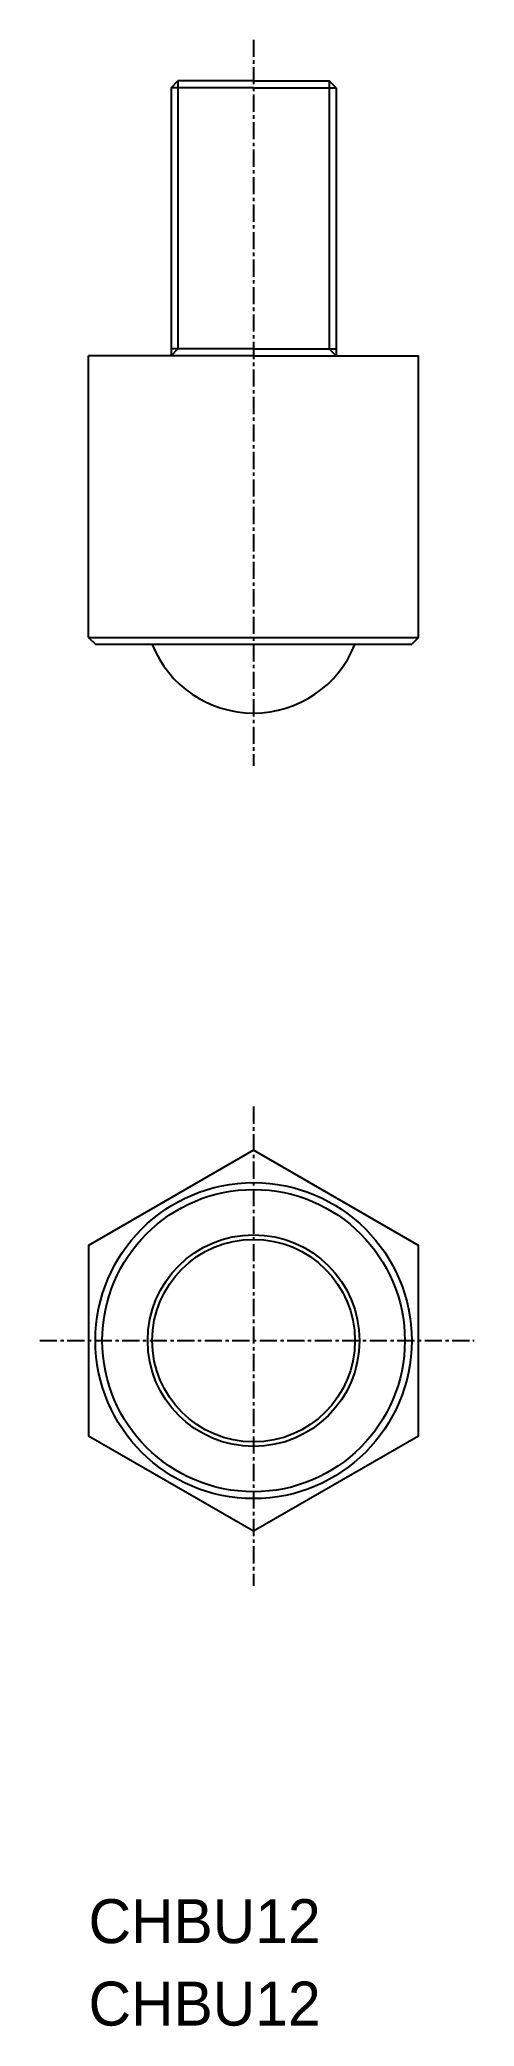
# Model space of a CAD drawing. Extents: x -3832 to -3801, y -801 to -657.
import ezdxf

# ---------------------------------------------------------------- set-up
doc = ezdxf.new("R2010")
doc.units = 0
doc.linetypes.add('CENTER', pattern=[2, 1.25, -0.25, 0.25, -0.25])
doc.layers.get('0').update_dxf_attribs({"linetype": 'CONTINUOUS'})
doc.layers.add('CENTER', color=1, linetype='CENTER')

msp = doc.modelspace()

# ---------------------------------------------------------------- linework, layer by layer
at = {"color": 7, "linetype": 'CONTINUOUS'}
for p, q in [((-3822.68, -660.05), (-3822.18, -659.55)), ((-3822.68, -660.05), (-3822.68, -679.55)), ((-3816.68, -660.05), (-3822.68, -660.05)), ((-3816.68, -659.55), (-3822.18, -659.55)), ((-3816.68, -659.55), (-3811.18, -659.55)), ((-3816.68, -660.05), (-3810.68, -660.05)), ((-3810.68, -660.05), (-3811.18, -659.55)), ((-3810.68, -660.05), (-3810.68, -679.55)), ((-3816.68, -679.05), (-3822.68, -679.05)), ((-3816.68, -679.05), (-3810.68, -679.05)), ((-3828.68, -700.05), (-3828.68, -679.55)), ((-3816.68, -679.55), (-3828.68, -679.55)), ((-3816.68, -679.55), (-3804.68, -679.55)), ((-3804.68, -700.05), (-3804.68, -679.55)), ((-3828.68, -700.05), (-3828.18, -700.55)), ((-3828.68, -700.05), (-3804.68, -700.05)), ((-3828.18, -700.55), (-3805.18, -700.55)), ((-3804.68, -700.05), (-3805.18, -700.55))]:
    msp.add_line(p, q, dxfattribs=at)
at = {"color": 3, "linetype": 'CONTINUOUS'}
for p, q in [((-3822.18, -659.55), (-3822.18, -679.05)), ((-3811.18, -659.55), (-3811.18, -679.05)), ((-3822.68, -679.55), (-3822.18, -679.05)), ((-3810.68, -679.55), (-3811.18, -679.05))]:
    msp.add_line(p, q, dxfattribs=at)
at = {"color": 7, "linetype": 'CONTINUOUS'}
msp.add_lwpolyline([(-3816.68, -765.08), (-3804.68, -758.16), (-3804.68, -744.3), (-3816.68, -737.37), (-3828.68, -744.3), (-3828.68, -758.16)], close=True, dxfattribs=at)
for radius in [11.5, 11, 7.7, 7.37]:
    msp.add_circle((-3816.68, -751.23), radius, dxfattribs=at)
for start, end in [(201.7205, 270), (270, 338.2795)]:
    msp.add_arc((-3816.68, -697.62), 7.94, start, end, dxfattribs=at)
at = {"layer": 'CENTER', "color": 1, "linetype": 'CENTER'}
for p, q in [((-3816.68, -656.55), (-3816.68, -709.41)), ((-3816.68, -734.2), (-3816.68, -769.07)), ((-3832.23, -751.23), (-3800.63, -751.23))]:
    msp.add_line(p, q, dxfattribs=at)

# ---------------------------------------------------------------- texts
at = {"color": 7, "linetype": 'CONTINUOUS'}
for p in [(-3828.68, -795.08), (-3828.68, -801.08)]:
    msp.add_text('CHBU12', height=3.2, dxfattribs=at).set_placement(p)

doc.saveas('drawing.dxf')
